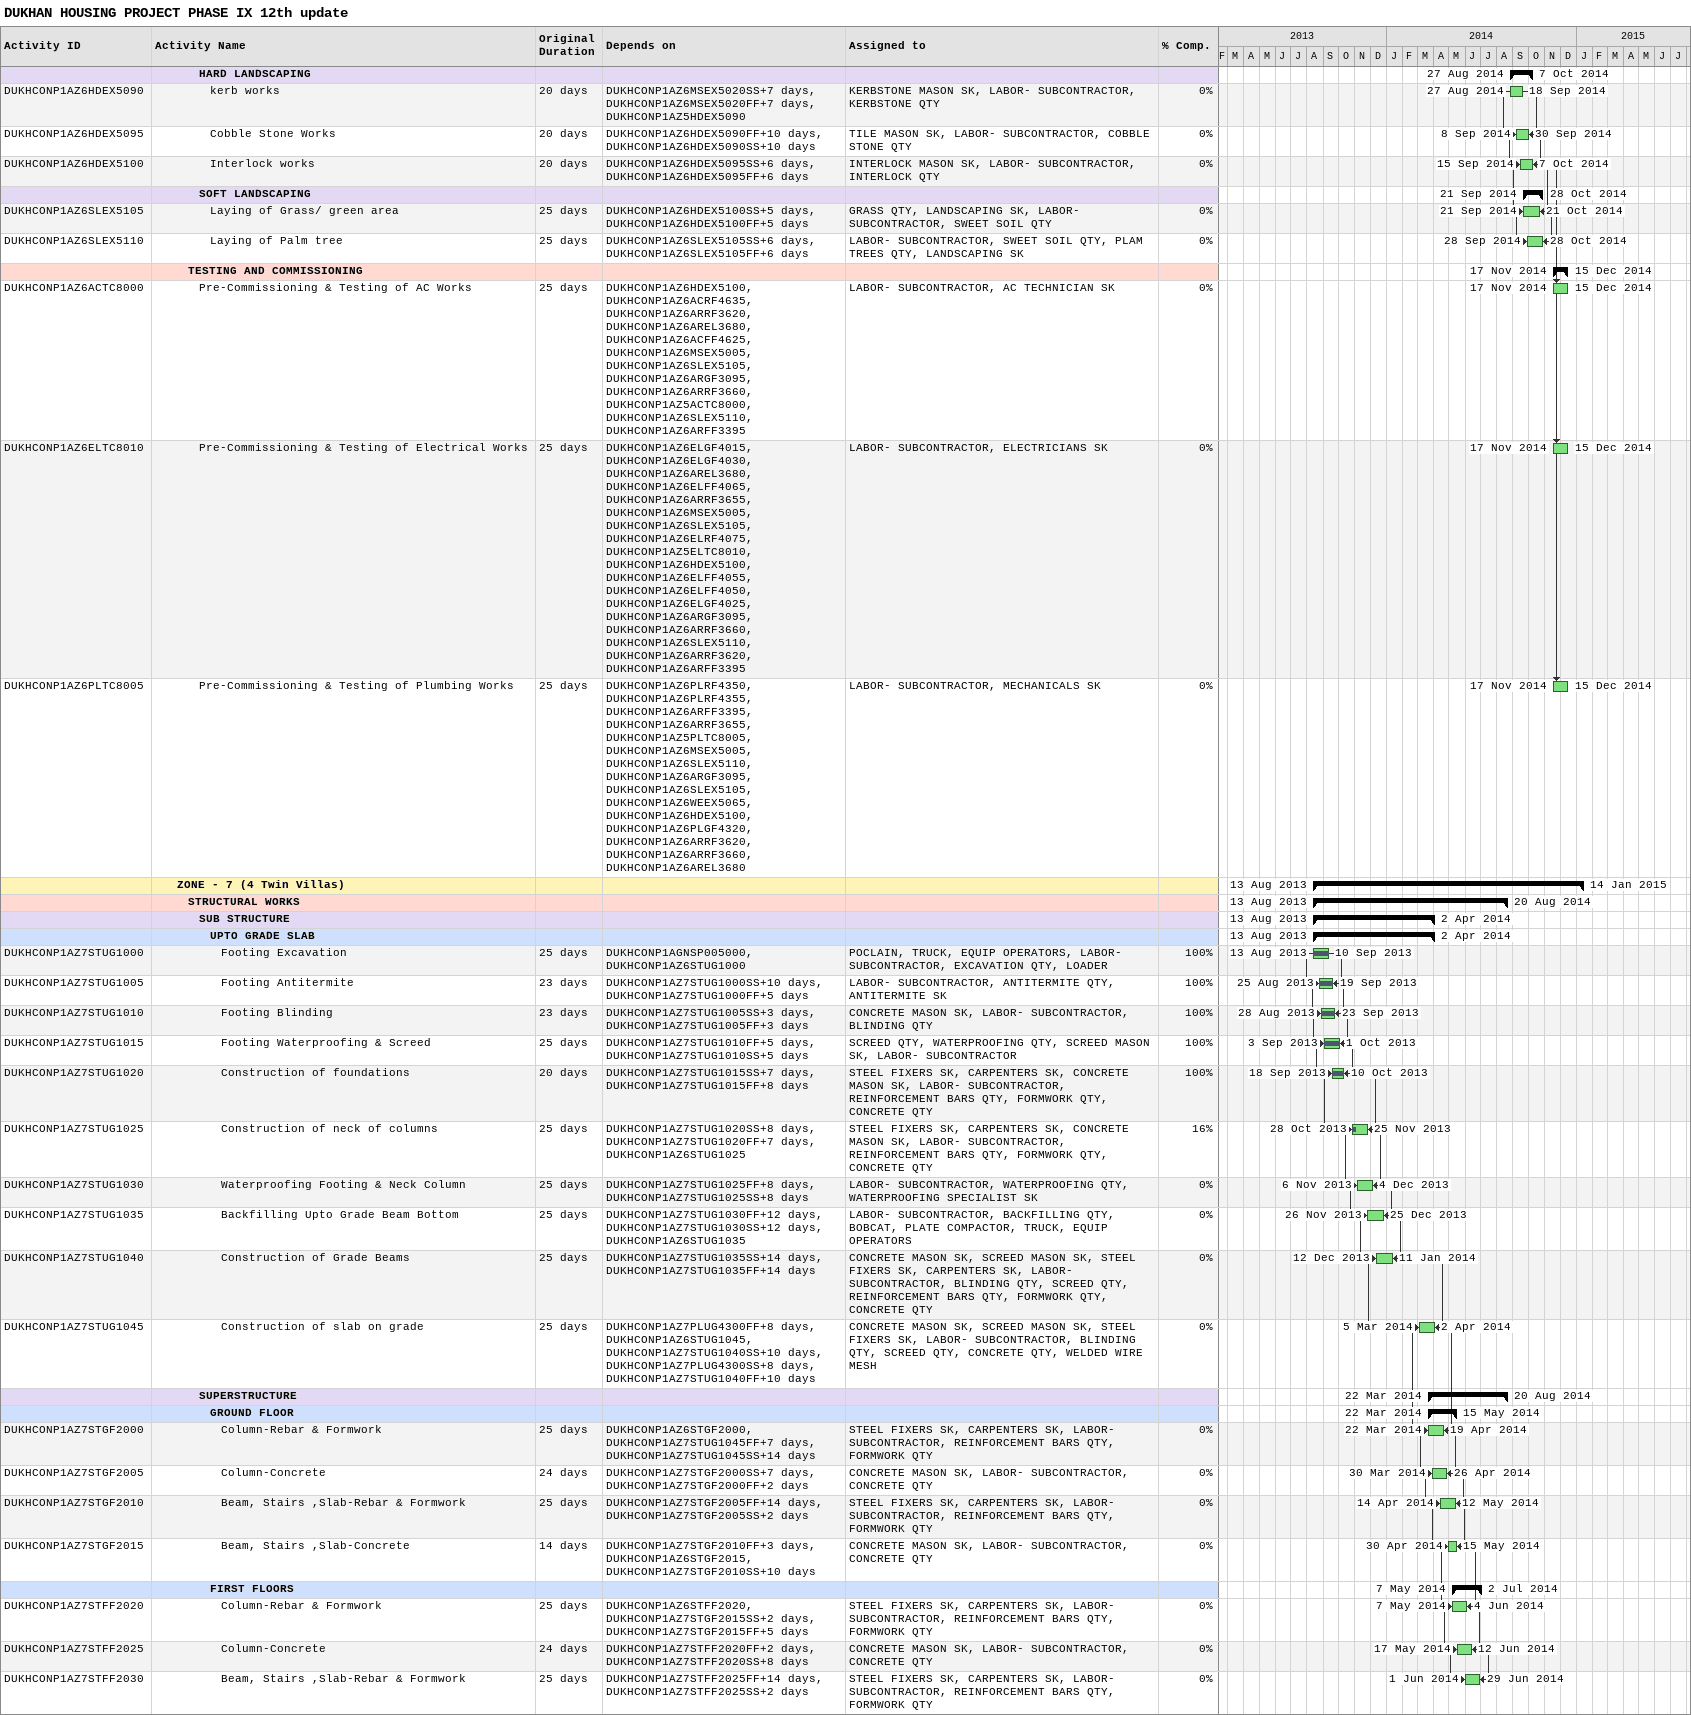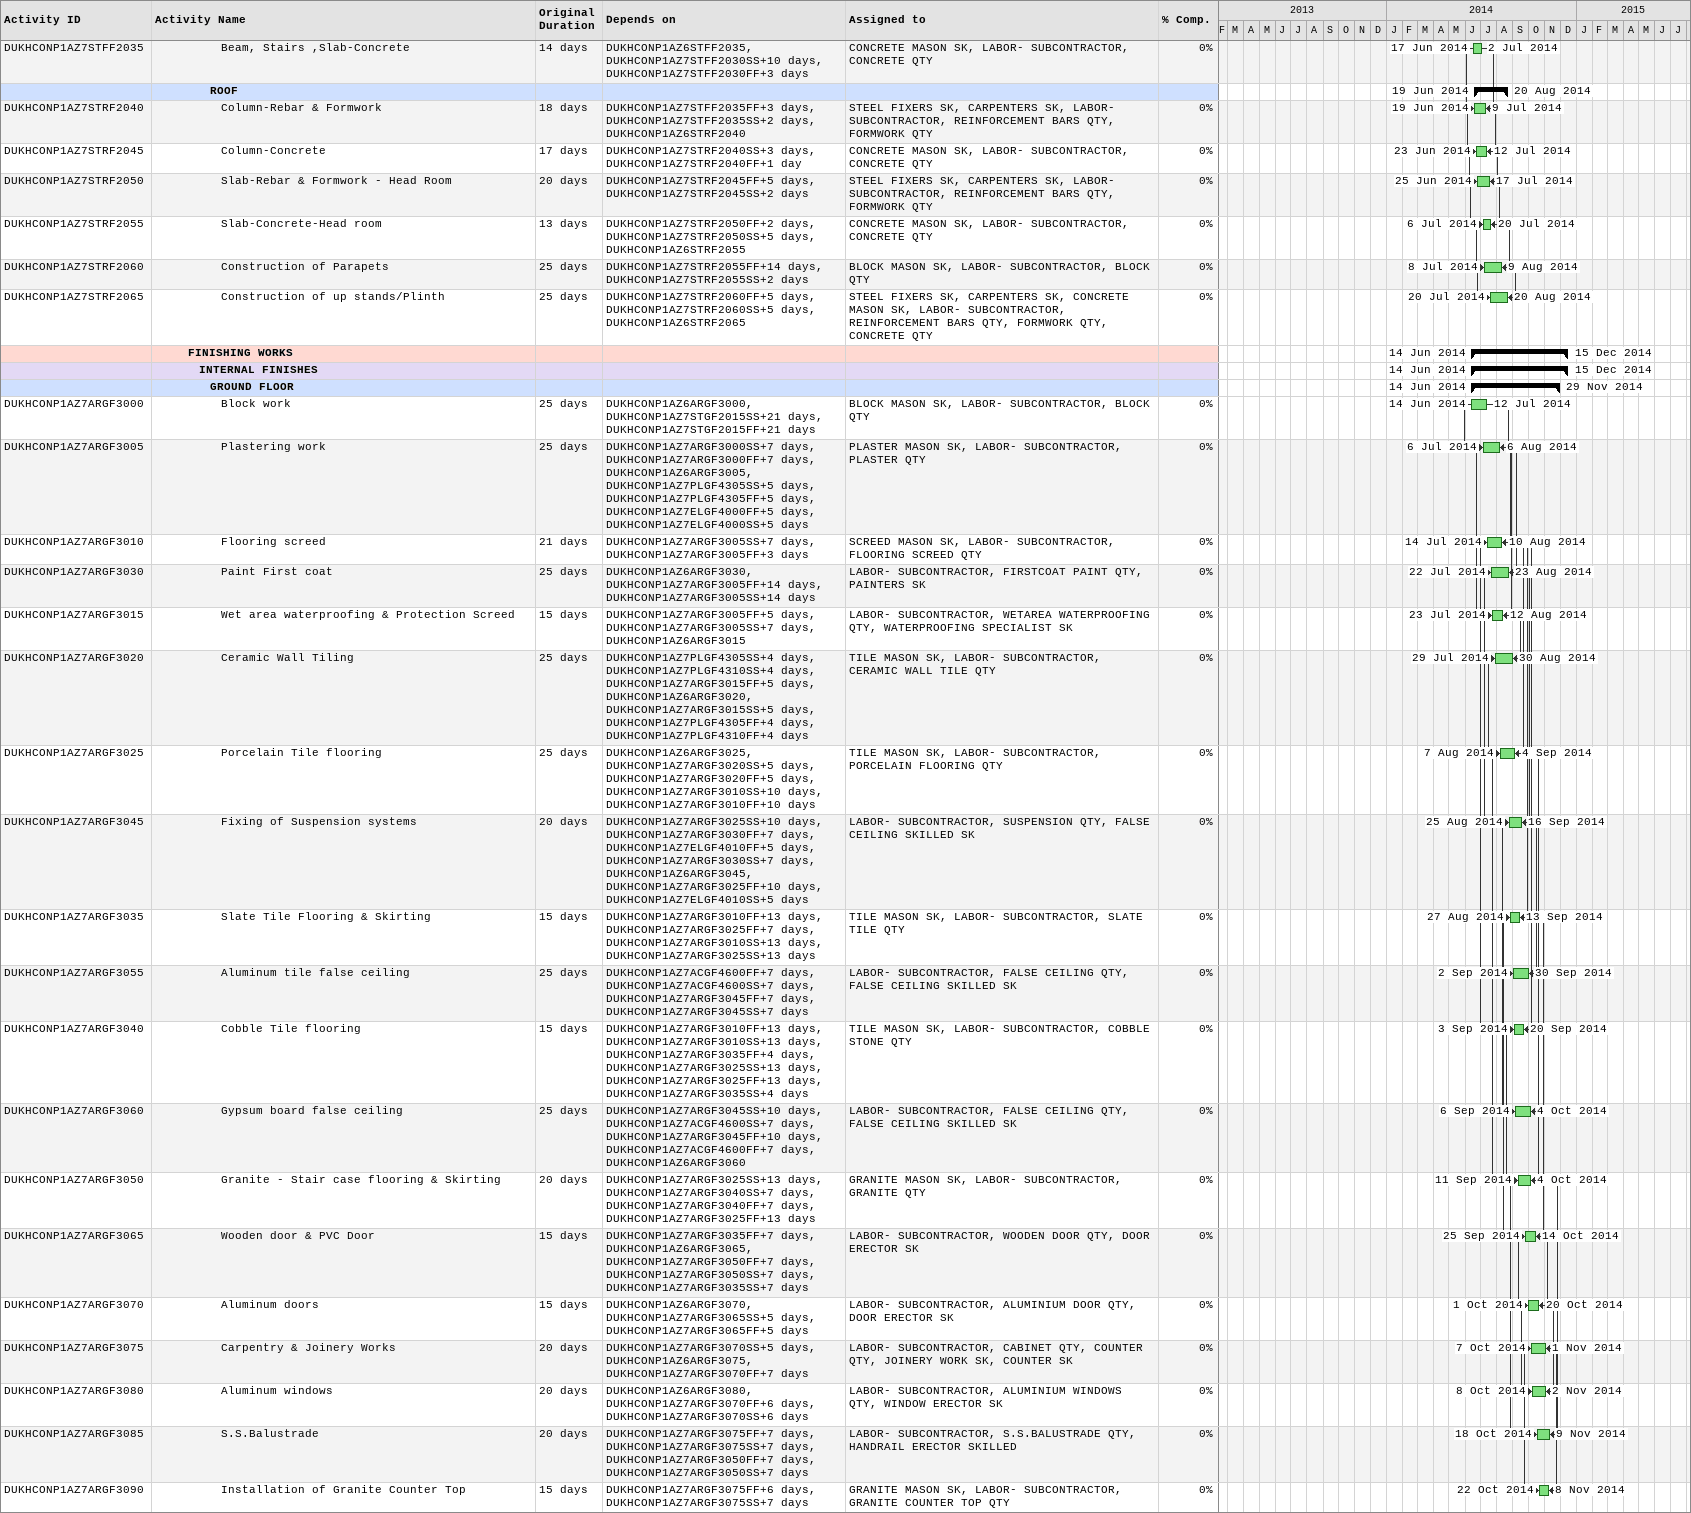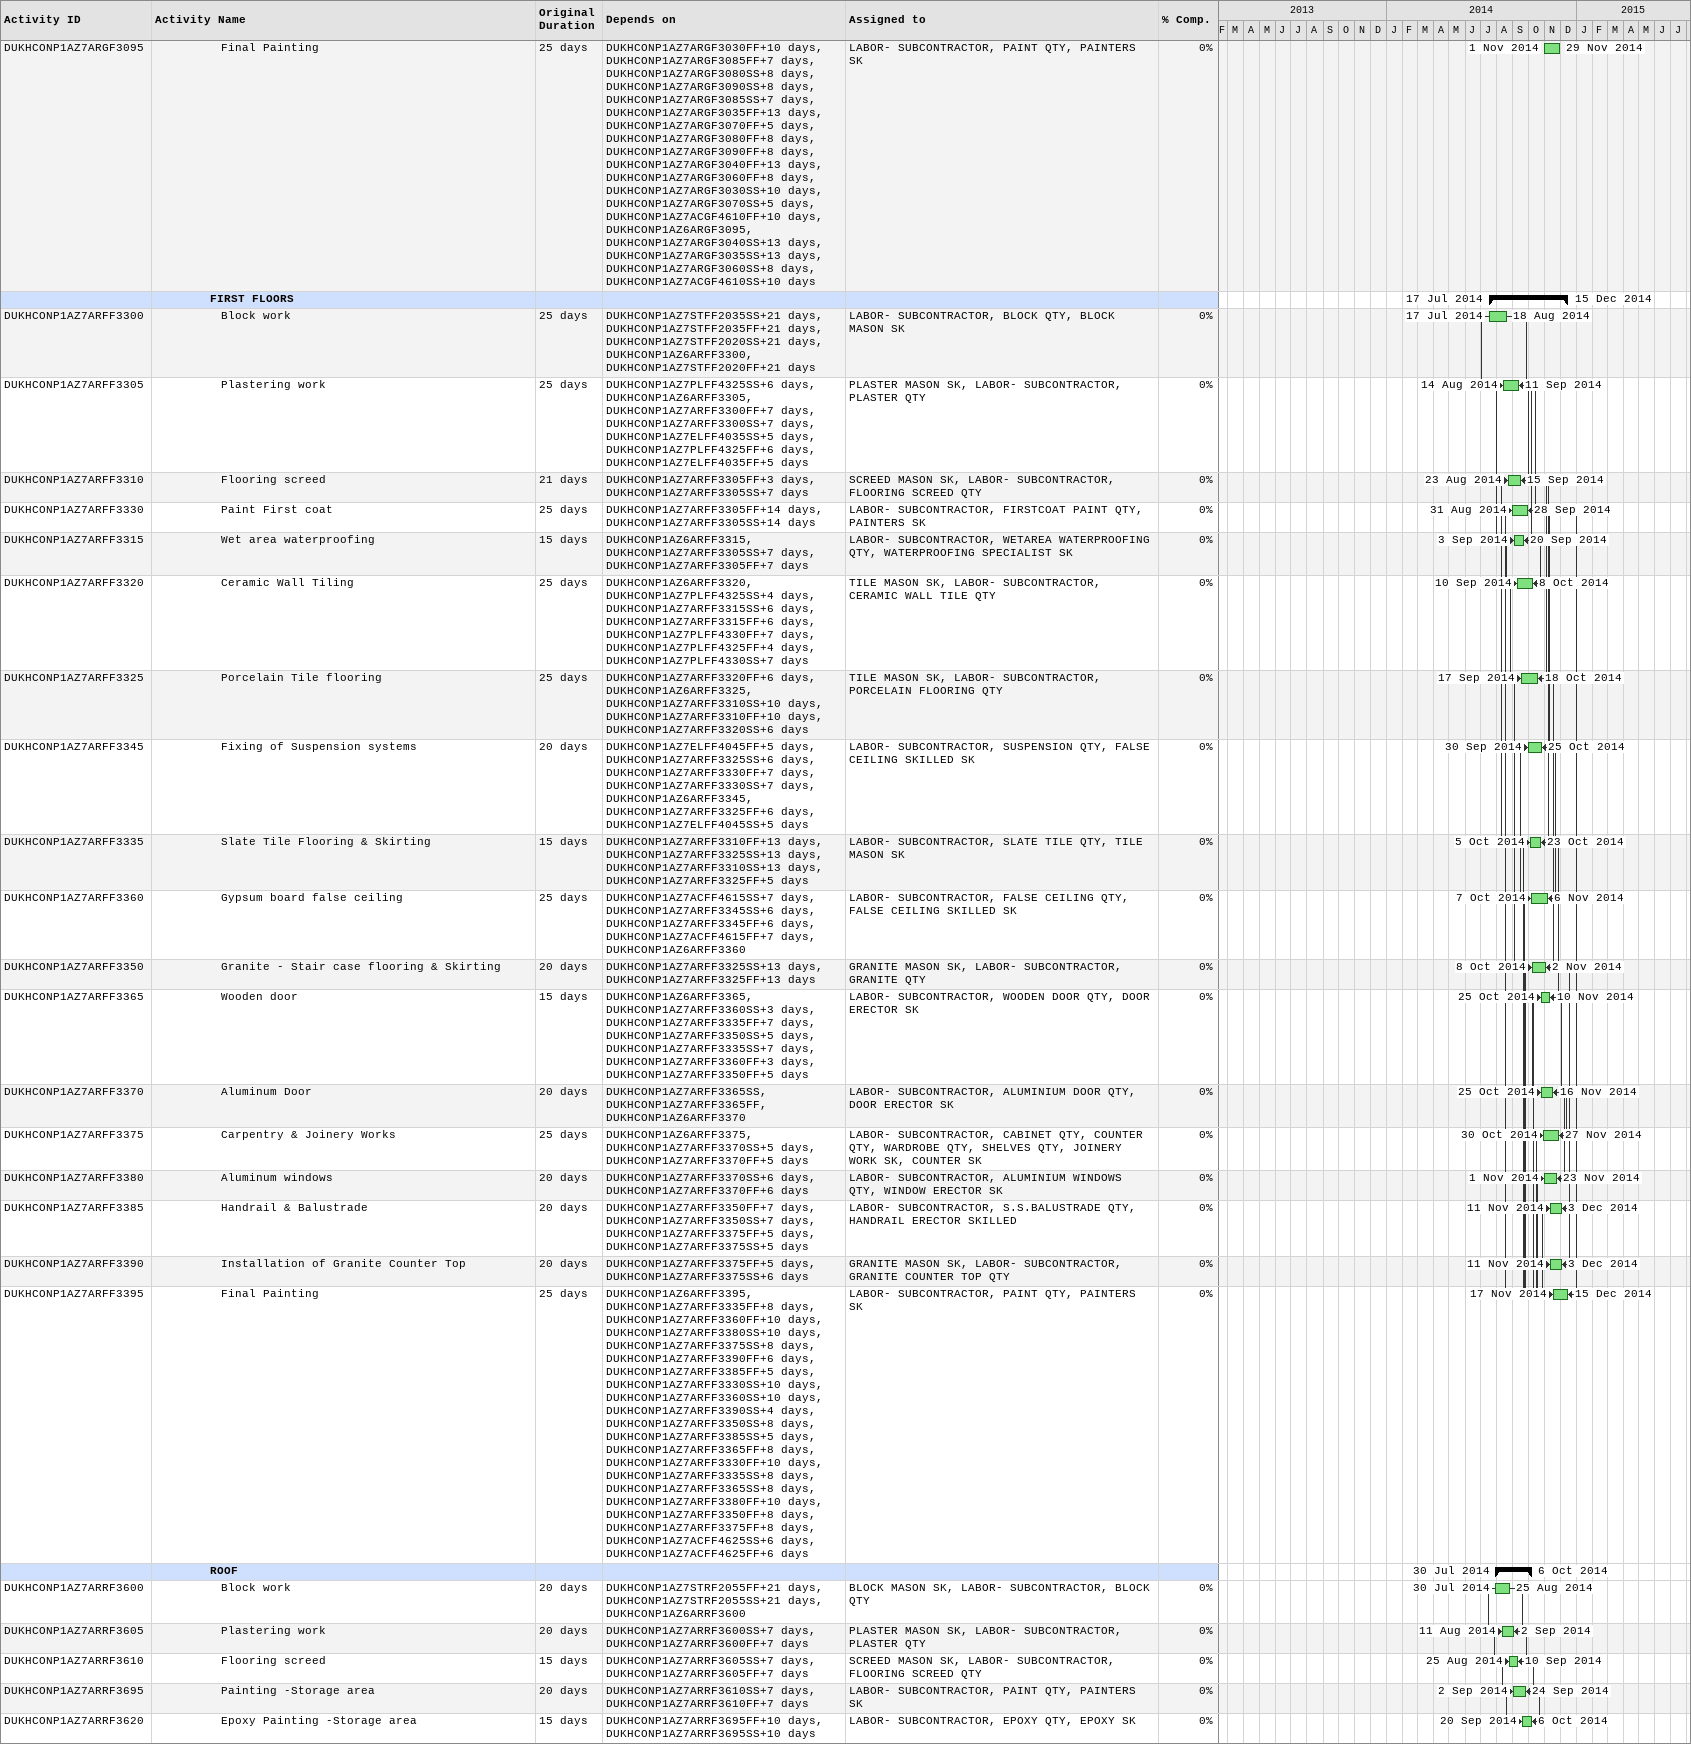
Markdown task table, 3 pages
DUKHAN HOUSING PROJECT PHASE IX 12th update

| ID | Level | Task | Original duration | Start | Finish | Predecessors | Resources | % complete |
|---|---|---|---|---|---|---|---|---|
|  | 5 | **HARD LANDSCAPING** |  | 2014-08-27 | 2014-10-07 |  |  |  |
| DUKHCONP1AZ6HDEX5090 | 6 | kerb works | 20d | 2014-08-27 | 2014-09-18 | DUKHCONP1AZ6MSEX5020SS+7d, DUKHCONP1AZ6MSEX5020FF+7d, DUKHCONP1AZ5HDEX5090 | KERBSTONE MASON SK, LABOR- SUBCONTRACTOR, KERBSTONE QTY | 0 |
| DUKHCONP1AZ6HDEX5095 | 6 | Cobble Stone Works | 20d | 2014-09-08 | 2014-09-30 | DUKHCONP1AZ6HDEX5090FF+10d, DUKHCONP1AZ6HDEX5090SS+10d | TILE MASON SK, LABOR- SUBCONTRACTOR, COBBLE STONE QTY | 0 |
| DUKHCONP1AZ6HDEX5100 | 6 | Interlock works | 20d | 2014-09-15 | 2014-10-07 | DUKHCONP1AZ6HDEX5095SS+6d, DUKHCONP1AZ6HDEX5095FF+6d | INTERLOCK MASON SK, LABOR- SUBCONTRACTOR, INTERLOCK QTY | 0 |
|  | 5 | **SOFT LANDSCAPING** |  | 2014-09-21 | 2014-10-28 |  |  |  |
| DUKHCONP1AZ6SLEX5105 | 6 | Laying of Grass/ green area | 25d | 2014-09-21 | 2014-10-21 | DUKHCONP1AZ6HDEX5100SS+5d, DUKHCONP1AZ6HDEX5100FF+5d | GRASS QTY, LANDSCAPING SK, LABOR- SUBCONTRACTOR, SWEET SOIL QTY | 0 |
| DUKHCONP1AZ6SLEX5110 | 6 | Laying of Palm tree | 25d | 2014-09-28 | 2014-10-28 | DUKHCONP1AZ6SLEX5105SS+6d, DUKHCONP1AZ6SLEX5105FF+6d | LABOR- SUBCONTRACTOR, SWEET SOIL QTY, PLAM TREES QTY, LANDSCAPING SK | 0 |
|  | 4 | **TESTING AND COMMISSIONING** |  | 2014-11-17 | 2014-12-15 |  |  |  |
| DUKHCONP1AZ6ACTC8000 | 5 | Pre-Commissioning & Testing of AC Works | 25d | 2014-11-17 | 2014-12-15 | DUKHCONP1AZ6HDEX5100, DUKHCONP1AZ6ACRF4635, DUKHCONP1AZ6ARRF3620, DUKHCONP1AZ6AREL3680, DUKHCONP1AZ6ACFF4625, DUKHCONP1AZ6MSEX5005, DUKHCONP1AZ6SLEX5105, DUKHCONP1AZ6ARGF3095, DUKHCONP1AZ6ARRF3660, DUKHCONP1AZ5ACTC8000, DUKHCONP1AZ6SLEX5110, DUKHCONP1AZ6ARFF3395 | LABOR- SUBCONTRACTOR, AC TECHNICIAN SK | 0 |
| DUKHCONP1AZ6ELTC8010 | 5 | Pre-Commissioning & Testing of Electrical Works | 25d | 2014-11-17 | 2014-12-15 | DUKHCONP1AZ6ELGF4015, DUKHCONP1AZ6ELGF4030, DUKHCONP1AZ6AREL3680, DUKHCONP1AZ6ELFF4065, DUKHCONP1AZ6ARRF3655, DUKHCONP1AZ6MSEX5005, DUKHCONP1AZ6SLEX5105, DUKHCONP1AZ6ELRF4075, DUKHCONP1AZ5ELTC8010, DUKHCONP1AZ6HDEX5100, DUKHCONP1AZ6ELFF4055, DUKHCONP1AZ6ELFF4050, DUKHCONP1AZ6ELGF4025, DUKHCONP1AZ6ARGF3095, DUKHCONP1AZ6ARRF3660, DUKHCONP1AZ6SLEX5110, DUKHCONP1AZ6ARRF3620, DUKHCONP1AZ6ARFF3395 | LABOR- SUBCONTRACTOR, ELECTRICIANS SK | 0 |
| DUKHCONP1AZ6PLTC8005 | 5 | Pre-Commissioning & Testing of Plumbing Works | 25d | 2014-11-17 | 2014-12-15 | DUKHCONP1AZ6PLRF4350, DUKHCONP1AZ6PLRF4355, DUKHCONP1AZ6ARFF3395, DUKHCONP1AZ6ARRF3655, DUKHCONP1AZ5PLTC8005, DUKHCONP1AZ6MSEX5005, DUKHCONP1AZ6SLEX5110, DUKHCONP1AZ6ARGF3095, DUKHCONP1AZ6SLEX5105, DUKHCONP1AZ6WEEX5065, DUKHCONP1AZ6HDEX5100, DUKHCONP1AZ6PLGF4320, DUKHCONP1AZ6ARRF3620, DUKHCONP1AZ6ARRF3660, DUKHCONP1AZ6AREL3680 | LABOR- SUBCONTRACTOR, MECHANICALS SK | 0 |
|  | 3 | **ZONE - 7 (4 Twin Villas)** |  | 2013-08-13 | 2015-01-14 |  |  |  |
|  | 4 | **STRUCTURAL WORKS** |  | 2013-08-13 | 2014-08-20 |  |  |  |
|  | 5 | **SUB STRUCTURE** |  | 2013-08-13 | 2014-04-02 |  |  |  |
|  | 6 | **UPTO GRADE SLAB** |  | 2013-08-13 | 2014-04-02 |  |  |  |
| DUKHCONP1AZ7STUG1000 | 7 | Footing Excavation | 25d | 2013-08-13 | 2013-09-10 | DUKHCONP1AGNSP005000, DUKHCONP1AZ6STUG1000 | POCLAIN, TRUCK, EQUIP OPERATORS, LABOR- SUBCONTRACTOR, EXCAVATION QTY, LOADER | 100 |
| DUKHCONP1AZ7STUG1005 | 7 | Footing Antitermite | 23d | 2013-08-25 | 2013-09-19 | DUKHCONP1AZ7STUG1000SS+10d, DUKHCONP1AZ7STUG1000FF+5d | LABOR- SUBCONTRACTOR, ANTITERMITE QTY, ANTITERMITE SK | 100 |
| DUKHCONP1AZ7STUG1010 | 7 | Footing Blinding | 23d | 2013-08-28 | 2013-09-23 | DUKHCONP1AZ7STUG1005SS+3d, DUKHCONP1AZ7STUG1005FF+3d | CONCRETE MASON SK, LABOR- SUBCONTRACTOR, BLINDING QTY | 100 |
| DUKHCONP1AZ7STUG1015 | 7 | Footing Waterproofing & Screed | 25d | 2013-09-03 | 2013-10-01 | DUKHCONP1AZ7STUG1010FF+5d, DUKHCONP1AZ7STUG1010SS+5d | SCREED QTY, WATERPROOFING QTY, SCREED MASON SK, LABOR- SUBCONTRACTOR | 100 |
| DUKHCONP1AZ7STUG1020 | 7 | Construction of foundations | 20d | 2013-09-18 | 2013-10-10 | DUKHCONP1AZ7STUG1015SS+7d, DUKHCONP1AZ7STUG1015FF+8d | STEEL FIXERS SK, CARPENTERS SK, CONCRETE MASON SK, LABOR- SUBCONTRACTOR, REINFORCEMENT BARS QTY, FORMWORK QTY, CONCRETE QTY | 100 |
| DUKHCONP1AZ7STUG1025 | 7 | Construction of neck of columns | 25d | 2013-10-28 | 2013-11-25 | DUKHCONP1AZ7STUG1020SS+8d, DUKHCONP1AZ7STUG1020FF+7d, DUKHCONP1AZ6STUG1025 | STEEL FIXERS SK, CARPENTERS SK, CONCRETE MASON SK, LABOR- SUBCONTRACTOR, REINFORCEMENT BARS QTY, FORMWORK QTY, CONCRETE QTY | 16 |
| DUKHCONP1AZ7STUG1030 | 7 | Waterproofing Footing & Neck Column | 25d | 2013-11-06 | 2013-12-04 | DUKHCONP1AZ7STUG1025FF+8d, DUKHCONP1AZ7STUG1025SS+8d | LABOR- SUBCONTRACTOR, WATERPROOFING QTY, WATERPROOFING SPECIALIST SK | 0 |
| DUKHCONP1AZ7STUG1035 | 7 | Backfilling Upto Grade Beam Bottom | 25d | 2013-11-26 | 2013-12-25 | DUKHCONP1AZ7STUG1030FF+12d, DUKHCONP1AZ7STUG1030SS+12d, DUKHCONP1AZ6STUG1035 | LABOR- SUBCONTRACTOR, BACKFILLING QTY, BOBCAT, PLATE COMPACTOR, TRUCK, EQUIP OPERATORS | 0 |
| DUKHCONP1AZ7STUG1040 | 7 | Construction of Grade Beams | 25d | 2013-12-12 | 2014-01-11 | DUKHCONP1AZ7STUG1035SS+14d, DUKHCONP1AZ7STUG1035FF+14d | CONCRETE MASON SK, SCREED MASON SK, STEEL FIXERS SK, CARPENTERS SK, LABOR- SUBCONTRACTOR, BLINDING QTY, SCREED QTY, REINFORCEMENT BARS QTY, FORMWORK QTY, CONCRETE QTY | 0 |
| DUKHCONP1AZ7STUG1045 | 7 | Construction of slab on grade | 25d | 2014-03-05 | 2014-04-02 | DUKHCONP1AZ7PLUG4300FF+8d, DUKHCONP1AZ6STUG1045, DUKHCONP1AZ7STUG1040SS+10d, DUKHCONP1AZ7PLUG4300SS+8d, DUKHCONP1AZ7STUG1040FF+10d | CONCRETE MASON SK, SCREED MASON SK, STEEL FIXERS SK, LABOR- SUBCONTRACTOR, BLINDING QTY, SCREED QTY, CONCRETE QTY, WELDED WIRE MESH | 0 |
|  | 5 | **SUPERSTRUCTURE** |  | 2014-03-22 | 2014-08-20 |  |  |  |
|  | 6 | **GROUND FLOOR** |  | 2014-03-22 | 2014-05-15 |  |  |  |
| DUKHCONP1AZ7STGF2000 | 7 | Column-Rebar & Formwork | 25d | 2014-03-22 | 2014-04-19 | DUKHCONP1AZ6STGF2000, DUKHCONP1AZ7STUG1045FF+7d, DUKHCONP1AZ7STUG1045SS+14d | STEEL FIXERS SK, CARPENTERS SK, LABOR- SUBCONTRACTOR, REINFORCEMENT BARS QTY, FORMWORK QTY | 0 |
| DUKHCONP1AZ7STGF2005 | 7 | Column-Concrete | 24d | 2014-03-30 | 2014-04-26 | DUKHCONP1AZ7STGF2000SS+7d, DUKHCONP1AZ7STGF2000FF+2d | CONCRETE MASON SK, LABOR- SUBCONTRACTOR, CONCRETE QTY | 0 |
| DUKHCONP1AZ7STGF2010 | 7 | Beam, Stairs ,Slab-Rebar & Formwork | 25d | 2014-04-14 | 2014-05-12 | DUKHCONP1AZ7STGF2005FF+14d, DUKHCONP1AZ7STGF2005SS+2d | STEEL FIXERS SK, CARPENTERS SK, LABOR- SUBCONTRACTOR, REINFORCEMENT BARS QTY, FORMWORK QTY | 0 |
| DUKHCONP1AZ7STGF2015 | 7 | Beam, Stairs ,Slab-Concrete | 14d | 2014-04-30 | 2014-05-15 | DUKHCONP1AZ7STGF2010FF+3d, DUKHCONP1AZ6STGF2015, DUKHCONP1AZ7STGF2010SS+10d | CONCRETE MASON SK, LABOR- SUBCONTRACTOR, CONCRETE QTY | 0 |
|  | 6 | **FIRST FLOORS** |  | 2014-05-07 | 2014-07-02 |  |  |  |
| DUKHCONP1AZ7STFF2020 | 7 | Column-Rebar & Formwork | 25d | 2014-05-07 | 2014-06-04 | DUKHCONP1AZ6STFF2020, DUKHCONP1AZ7STGF2015SS+2d, DUKHCONP1AZ7STGF2015FF+5d | STEEL FIXERS SK, CARPENTERS SK, LABOR- SUBCONTRACTOR, REINFORCEMENT BARS QTY, FORMWORK QTY | 0 |
| DUKHCONP1AZ7STFF2025 | 7 | Column-Concrete | 24d | 2014-05-17 | 2014-06-12 | DUKHCONP1AZ7STFF2020FF+2d, DUKHCONP1AZ7STFF2020SS+8d | CONCRETE MASON SK, LABOR- SUBCONTRACTOR, CONCRETE QTY | 0 |
| DUKHCONP1AZ7STFF2030 | 7 | Beam, Stairs ,Slab-Rebar & Formwork | 25d | 2014-06-01 | 2014-06-29 | DUKHCONP1AZ7STFF2025FF+14d, DUKHCONP1AZ7STFF2025SS+2d | STEEL FIXERS SK, CARPENTERS SK, LABOR- SUBCONTRACTOR, REINFORCEMENT BARS QTY, FORMWORK QTY | 0 |
| DUKHCONP1AZ7STFF2035 | 7 | Beam, Stairs ,Slab-Concrete | 14d | 2014-06-17 | 2014-07-02 | DUKHCONP1AZ6STFF2035, DUKHCONP1AZ7STFF2030SS+10d, DUKHCONP1AZ7STFF2030FF+3d | CONCRETE MASON SK, LABOR- SUBCONTRACTOR, CONCRETE QTY | 0 |
|  | 6 | **ROOF** |  | 2014-06-19 | 2014-08-20 |  |  |  |
| DUKHCONP1AZ7STRF2040 | 7 | Column-Rebar & Formwork | 18d | 2014-06-19 | 2014-07-09 | DUKHCONP1AZ7STFF2035FF+3d, DUKHCONP1AZ7STFF2035SS+2d, DUKHCONP1AZ6STRF2040 | STEEL FIXERS SK, CARPENTERS SK, LABOR- SUBCONTRACTOR, REINFORCEMENT BARS QTY, FORMWORK QTY | 0 |
| DUKHCONP1AZ7STRF2045 | 7 | Column-Concrete | 17d | 2014-06-23 | 2014-07-12 | DUKHCONP1AZ7STRF2040SS+3d, DUKHCONP1AZ7STRF2040FF+1d | CONCRETE MASON SK, LABOR- SUBCONTRACTOR, CONCRETE QTY | 0 |
| DUKHCONP1AZ7STRF2050 | 7 | Slab-Rebar & Formwork - Head Room | 20d | 2014-06-25 | 2014-07-17 | DUKHCONP1AZ7STRF2045FF+5d, DUKHCONP1AZ7STRF2045SS+2d | STEEL FIXERS SK, CARPENTERS SK, LABOR- SUBCONTRACTOR, REINFORCEMENT BARS QTY, FORMWORK QTY | 0 |
| DUKHCONP1AZ7STRF2055 | 7 | Slab-Concrete-Head room | 13d | 2014-07-06 | 2014-07-20 | DUKHCONP1AZ7STRF2050FF+2d, DUKHCONP1AZ7STRF2050SS+5d, DUKHCONP1AZ6STRF2055 | CONCRETE MASON SK, LABOR- SUBCONTRACTOR, CONCRETE QTY | 0 |
| DUKHCONP1AZ7STRF2060 | 7 | Construction of Parapets | 25d | 2014-07-08 | 2014-08-09 | DUKHCONP1AZ7STRF2055FF+14d, DUKHCONP1AZ7STRF2055SS+2d | BLOCK MASON SK, LABOR- SUBCONTRACTOR, BLOCK QTY | 0 |
| DUKHCONP1AZ7STRF2065 | 7 | Construction of up stands/Plinth | 25d | 2014-07-20 | 2014-08-20 | DUKHCONP1AZ7STRF2060FF+5d, DUKHCONP1AZ7STRF2060SS+5d, DUKHCONP1AZ6STRF2065 | STEEL FIXERS SK, CARPENTERS SK, CONCRETE MASON SK, LABOR- SUBCONTRACTOR, REINFORCEMENT BARS QTY, FORMWORK QTY, CONCRETE QTY | 0 |
|  | 4 | **FINISHING WORKS** |  | 2014-06-14 | 2014-12-15 |  |  |  |
|  | 5 | **INTERNAL FINISHES** |  | 2014-06-14 | 2014-12-15 |  |  |  |
|  | 6 | **GROUND FLOOR** |  | 2014-06-14 | 2014-11-29 |  |  |  |
| DUKHCONP1AZ7ARGF3000 | 7 | Block work | 25d | 2014-06-14 | 2014-07-12 | DUKHCONP1AZ6ARGF3000, DUKHCONP1AZ7STGF2015SS+21d, DUKHCONP1AZ7STGF2015FF+21d | BLOCK MASON SK, LABOR- SUBCONTRACTOR, BLOCK QTY | 0 |
| DUKHCONP1AZ7ARGF3005 | 7 | Plastering work | 25d | 2014-07-06 | 2014-08-06 | DUKHCONP1AZ7ARGF3000SS+7d, DUKHCONP1AZ7ARGF3000FF+7d, DUKHCONP1AZ6ARGF3005, DUKHCONP1AZ7PLGF4305SS+5d, DUKHCONP1AZ7PLGF4305FF+5d, DUKHCONP1AZ7ELGF4000FF+5d, DUKHCONP1AZ7ELGF4000SS+5d | PLASTER MASON SK, LABOR- SUBCONTRACTOR, PLASTER QTY | 0 |
| DUKHCONP1AZ7ARGF3010 | 7 | Flooring screed | 21d | 2014-07-14 | 2014-08-10 | DUKHCONP1AZ7ARGF3005SS+7d, DUKHCONP1AZ7ARGF3005FF+3d | SCREED MASON SK, LABOR- SUBCONTRACTOR, FLOORING SCREED QTY | 0 |
| DUKHCONP1AZ7ARGF3030 | 7 | Paint First coat | 25d | 2014-07-22 | 2014-08-23 | DUKHCONP1AZ6ARGF3030, DUKHCONP1AZ7ARGF3005FF+14d, DUKHCONP1AZ7ARGF3005SS+14d | LABOR- SUBCONTRACTOR, FIRSTCOAT PAINT QTY, PAINTERS SK | 0 |
| DUKHCONP1AZ7ARGF3015 | 7 | Wet area waterproofing & Protection Screed | 15d | 2014-07-23 | 2014-08-12 | DUKHCONP1AZ7ARGF3005FF+5d, DUKHCONP1AZ7ARGF3005SS+7d, DUKHCONP1AZ6ARGF3015 | LABOR- SUBCONTRACTOR, WETAREA WATERPROOFING QTY, WATERPROOFING SPECIALIST SK | 0 |
| DUKHCONP1AZ7ARGF3020 | 7 | Ceramic Wall Tiling | 25d | 2014-07-29 | 2014-08-30 | DUKHCONP1AZ7PLGF4305SS+4d, DUKHCONP1AZ7PLGF4310SS+4d, DUKHCONP1AZ7ARGF3015FF+5d, DUKHCONP1AZ6ARGF3020, DUKHCONP1AZ7ARGF3015SS+5d, DUKHCONP1AZ7PLGF4305FF+4d, DUKHCONP1AZ7PLGF4310FF+4d | TILE MASON SK, LABOR- SUBCONTRACTOR, CERAMIC WALL TILE QTY | 0 |
| DUKHCONP1AZ7ARGF3025 | 7 | Porcelain Tile flooring | 25d | 2014-08-07 | 2014-09-04 | DUKHCONP1AZ6ARGF3025, DUKHCONP1AZ7ARGF3020SS+5d, DUKHCONP1AZ7ARGF3020FF+5d, DUKHCONP1AZ7ARGF3010SS+10d, DUKHCONP1AZ7ARGF3010FF+10d | TILE MASON SK, LABOR- SUBCONTRACTOR, PORCELAIN FLOORING QTY | 0 |
| DUKHCONP1AZ7ARGF3045 | 7 | Fixing of Suspension systems | 20d | 2014-08-25 | 2014-09-16 | DUKHCONP1AZ7ARGF3025SS+10d, DUKHCONP1AZ7ARGF3030FF+7d, DUKHCONP1AZ7ELGF4010FF+5d, DUKHCONP1AZ7ARGF3030SS+7d, DUKHCONP1AZ6ARGF3045, DUKHCONP1AZ7ARGF3025FF+10d, DUKHCONP1AZ7ELGF4010SS+5d | LABOR- SUBCONTRACTOR, SUSPENSION QTY, FALSE CEILING SKILLED SK | 0 |
| DUKHCONP1AZ7ARGF3035 | 7 | Slate Tile Flooring & Skirting | 15d | 2014-08-27 | 2014-09-13 | DUKHCONP1AZ7ARGF3010FF+13d, DUKHCONP1AZ7ARGF3025FF+7d, DUKHCONP1AZ7ARGF3010SS+13d, DUKHCONP1AZ7ARGF3025SS+13d | TILE MASON SK, LABOR- SUBCONTRACTOR, SLATE TILE QTY | 0 |
| DUKHCONP1AZ7ARGF3055 | 7 | Aluminum tile false ceiling | 25d | 2014-09-02 | 2014-09-30 | DUKHCONP1AZ7ACGF4600FF+7d, DUKHCONP1AZ7ACGF4600SS+7d, DUKHCONP1AZ7ARGF3045FF+7d, DUKHCONP1AZ7ARGF3045SS+7d | LABOR- SUBCONTRACTOR, FALSE CEILING QTY, FALSE CEILING SKILLED SK | 0 |
| DUKHCONP1AZ7ARGF3040 | 7 | Cobble Tile flooring | 15d | 2014-09-03 | 2014-09-20 | DUKHCONP1AZ7ARGF3010FF+13d, DUKHCONP1AZ7ARGF3010SS+13d, DUKHCONP1AZ7ARGF3035FF+4d, DUKHCONP1AZ7ARGF3025SS+13d, DUKHCONP1AZ7ARGF3025FF+13d, DUKHCONP1AZ7ARGF3035SS+4d | TILE MASON SK, LABOR- SUBCONTRACTOR, COBBLE STONE QTY | 0 |
| DUKHCONP1AZ7ARGF3060 | 7 | Gypsum board false ceiling | 25d | 2014-09-06 | 2014-10-04 | DUKHCONP1AZ7ARGF3045SS+10d, DUKHCONP1AZ7ACGF4600SS+7d, DUKHCONP1AZ7ARGF3045FF+10d, DUKHCONP1AZ7ACGF4600FF+7d, DUKHCONP1AZ6ARGF3060 | LABOR- SUBCONTRACTOR, FALSE CEILING QTY, FALSE CEILING SKILLED SK | 0 |
| DUKHCONP1AZ7ARGF3050 | 7 | Granite - Stair case flooring & Skirting | 20d | 2014-09-11 | 2014-10-04 | DUKHCONP1AZ7ARGF3025SS+13d, DUKHCONP1AZ7ARGF3040SS+7d, DUKHCONP1AZ7ARGF3040FF+7d, DUKHCONP1AZ7ARGF3025FF+13d | GRANITE MASON SK, LABOR- SUBCONTRACTOR, GRANITE QTY | 0 |
| DUKHCONP1AZ7ARGF3065 | 7 | Wooden door & PVC Door | 15d | 2014-09-25 | 2014-10-14 | DUKHCONP1AZ7ARGF3035FF+7d, DUKHCONP1AZ6ARGF3065, DUKHCONP1AZ7ARGF3050FF+7d, DUKHCONP1AZ7ARGF3050SS+7d, DUKHCONP1AZ7ARGF3035SS+7d | LABOR- SUBCONTRACTOR, WOODEN DOOR QTY, DOOR ERECTOR SK | 0 |
| DUKHCONP1AZ7ARGF3070 | 7 | Aluminum doors | 15d | 2014-10-01 | 2014-10-20 | DUKHCONP1AZ6ARGF3070, DUKHCONP1AZ7ARGF3065SS+5d, DUKHCONP1AZ7ARGF3065FF+5d | LABOR- SUBCONTRACTOR, ALUMINIUM DOOR QTY, DOOR ERECTOR SK | 0 |
| DUKHCONP1AZ7ARGF3075 | 7 | Carpentry & Joinery Works | 20d | 2014-10-07 | 2014-11-01 | DUKHCONP1AZ7ARGF3070SS+5d, DUKHCONP1AZ6ARGF3075, DUKHCONP1AZ7ARGF3070FF+7d | LABOR- SUBCONTRACTOR, CABINET QTY, COUNTER QTY, JOINERY WORK SK, COUNTER SK | 0 |
| DUKHCONP1AZ7ARGF3080 | 7 | Aluminum windows | 20d | 2014-10-08 | 2014-11-02 | DUKHCONP1AZ6ARGF3080, DUKHCONP1AZ7ARGF3070FF+6d, DUKHCONP1AZ7ARGF3070SS+6d | LABOR- SUBCONTRACTOR, ALUMINIUM WINDOWS QTY, WINDOW ERECTOR SK | 0 |
| DUKHCONP1AZ7ARGF3085 | 7 | S.S.Balustrade | 20d | 2014-10-18 | 2014-11-09 | DUKHCONP1AZ7ARGF3075FF+7d, DUKHCONP1AZ7ARGF3075SS+7d, DUKHCONP1AZ7ARGF3050FF+7d, DUKHCONP1AZ7ARGF3050SS+7d | LABOR- SUBCONTRACTOR, S.S.BALUSTRADE QTY, HANDRAIL ERECTOR SKILLED | 0 |
| DUKHCONP1AZ7ARGF3090 | 7 | Installation of Granite Counter Top | 15d | 2014-10-22 | 2014-11-08 | DUKHCONP1AZ7ARGF3075FF+6d, DUKHCONP1AZ7ARGF3075SS+7d | GRANITE MASON SK, LABOR- SUBCONTRACTOR, GRANITE COUNTER TOP QTY | 0 |
| DUKHCONP1AZ7ARGF3095 | 7 | Final Painting | 25d | 2014-11-01 | 2014-11-29 | DUKHCONP1AZ7ARGF3030FF+10d, DUKHCONP1AZ7ARGF3085FF+7d, DUKHCONP1AZ7ARGF3080SS+8d, DUKHCONP1AZ7ARGF3090SS+8d, DUKHCONP1AZ7ARGF3085SS+7d, DUKHCONP1AZ7ARGF3035FF+13d, DUKHCONP1AZ7ARGF3070FF+5d, DUKHCONP1AZ7ARGF3080FF+8d, DUKHCONP1AZ7ARGF3090FF+8d, DUKHCONP1AZ7ARGF3040FF+13d, DUKHCONP1AZ7ARGF3060FF+8d, DUKHCONP1AZ7ARGF3030SS+10d, DUKHCONP1AZ7ARGF3070SS+5d, DUKHCONP1AZ7ACGF4610FF+10d, DUKHCONP1AZ6ARGF3095, DUKHCONP1AZ7ARGF3040SS+13d, DUKHCONP1AZ7ARGF3035SS+13d, DUKHCONP1AZ7ARGF3060SS+8d, DUKHCONP1AZ7ACGF4610SS+10d | LABOR- SUBCONTRACTOR, PAINT QTY, PAINTERS SK | 0 |
|  | 6 | **FIRST FLOORS** |  | 2014-07-17 | 2014-12-15 |  |  |  |
| DUKHCONP1AZ7ARFF3300 | 7 | Block work | 25d | 2014-07-17 | 2014-08-18 | DUKHCONP1AZ7STFF2035SS+21d, DUKHCONP1AZ7STFF2035FF+21d, DUKHCONP1AZ7STFF2020SS+21d, DUKHCONP1AZ6ARFF3300, DUKHCONP1AZ7STFF2020FF+21d | LABOR- SUBCONTRACTOR, BLOCK QTY, BLOCK MASON SK | 0 |
| DUKHCONP1AZ7ARFF3305 | 7 | Plastering work | 25d | 2014-08-14 | 2014-09-11 | DUKHCONP1AZ7PLFF4325SS+6d, DUKHCONP1AZ6ARFF3305, DUKHCONP1AZ7ARFF3300FF+7d, DUKHCONP1AZ7ARFF3300SS+7d, DUKHCONP1AZ7ELFF4035SS+5d, DUKHCONP1AZ7PLFF4325FF+6d, DUKHCONP1AZ7ELFF4035FF+5d | PLASTER MASON SK, LABOR- SUBCONTRACTOR, PLASTER QTY | 0 |
| DUKHCONP1AZ7ARFF3310 | 7 | Flooring screed | 21d | 2014-08-23 | 2014-09-15 | DUKHCONP1AZ7ARFF3305FF+3d, DUKHCONP1AZ7ARFF3305SS+7d | SCREED MASON SK, LABOR- SUBCONTRACTOR, FLOORING SCREED QTY | 0 |
| DUKHCONP1AZ7ARFF3330 | 7 | Paint First coat | 25d | 2014-08-31 | 2014-09-28 | DUKHCONP1AZ7ARFF3305FF+14d, DUKHCONP1AZ7ARFF3305SS+14d | LABOR- SUBCONTRACTOR, FIRSTCOAT PAINT QTY, PAINTERS SK | 0 |
| DUKHCONP1AZ7ARFF3315 | 7 | Wet area waterproofing | 15d | 2014-09-03 | 2014-09-20 | DUKHCONP1AZ6ARFF3315, DUKHCONP1AZ7ARFF3305SS+7d, DUKHCONP1AZ7ARFF3305FF+7d | LABOR- SUBCONTRACTOR, WETAREA WATERPROOFING QTY, WATERPROOFING SPECIALIST SK | 0 |
| DUKHCONP1AZ7ARFF3320 | 7 | Ceramic Wall Tiling | 25d | 2014-09-10 | 2014-10-08 | DUKHCONP1AZ6ARFF3320, DUKHCONP1AZ7PLFF4325SS+4d, DUKHCONP1AZ7ARFF3315SS+6d, DUKHCONP1AZ7ARFF3315FF+6d, DUKHCONP1AZ7PLFF4330FF+7d, DUKHCONP1AZ7PLFF4325FF+4d, DUKHCONP1AZ7PLFF4330SS+7d | TILE MASON SK, LABOR- SUBCONTRACTOR, CERAMIC WALL TILE QTY | 0 |
| DUKHCONP1AZ7ARFF3325 | 7 | Porcelain Tile flooring | 25d | 2014-09-17 | 2014-10-18 | DUKHCONP1AZ7ARFF3320FF+6d, DUKHCONP1AZ6ARFF3325, DUKHCONP1AZ7ARFF3310SS+10d, DUKHCONP1AZ7ARFF3310FF+10d, DUKHCONP1AZ7ARFF3320SS+6d | TILE MASON SK, LABOR- SUBCONTRACTOR, PORCELAIN FLOORING QTY | 0 |
| DUKHCONP1AZ7ARFF3345 | 7 | Fixing of Suspension systems | 20d | 2014-09-30 | 2014-10-25 | DUKHCONP1AZ7ELFF4045FF+5d, DUKHCONP1AZ7ARFF3325SS+6d, DUKHCONP1AZ7ARFF3330FF+7d, DUKHCONP1AZ7ARFF3330SS+7d, DUKHCONP1AZ6ARFF3345, DUKHCONP1AZ7ARFF3325FF+6d, DUKHCONP1AZ7ELFF4045SS+5d | LABOR- SUBCONTRACTOR, SUSPENSION QTY, FALSE CEILING SKILLED SK | 0 |
| DUKHCONP1AZ7ARFF3335 | 7 | Slate Tile Flooring & Skirting | 15d | 2014-10-05 | 2014-10-23 | DUKHCONP1AZ7ARFF3310FF+13d, DUKHCONP1AZ7ARFF3325SS+13d, DUKHCONP1AZ7ARFF3310SS+13d, DUKHCONP1AZ7ARFF3325FF+5d | LABOR- SUBCONTRACTOR, SLATE TILE QTY, TILE MASON SK | 0 |
| DUKHCONP1AZ7ARFF3360 | 7 | Gypsum board false ceiling | 25d | 2014-10-07 | 2014-11-06 | DUKHCONP1AZ7ACFF4615SS+7d, DUKHCONP1AZ7ARFF3345SS+6d, DUKHCONP1AZ7ARFF3345FF+6d, DUKHCONP1AZ7ACFF4615FF+7d, DUKHCONP1AZ6ARFF3360 | LABOR- SUBCONTRACTOR, FALSE CEILING QTY, FALSE CEILING SKILLED SK | 0 |
| DUKHCONP1AZ7ARFF3350 | 7 | Granite - Stair case flooring & Skirting | 20d | 2014-10-08 | 2014-11-02 | DUKHCONP1AZ7ARFF3325SS+13d, DUKHCONP1AZ7ARFF3325FF+13d | GRANITE MASON SK, LABOR- SUBCONTRACTOR, GRANITE QTY | 0 |
| DUKHCONP1AZ7ARFF3365 | 7 | Wooden door | 15d | 2014-10-25 | 2014-11-10 | DUKHCONP1AZ6ARFF3365, DUKHCONP1AZ7ARFF3360SS+3d, DUKHCONP1AZ7ARFF3335FF+7d, DUKHCONP1AZ7ARFF3350SS+5d, DUKHCONP1AZ7ARFF3335SS+7d, DUKHCONP1AZ7ARFF3360FF+3d, DUKHCONP1AZ7ARFF3350FF+5d | LABOR- SUBCONTRACTOR, WOODEN DOOR QTY, DOOR ERECTOR SK | 0 |
| DUKHCONP1AZ7ARFF3370 | 7 | Aluminum Door | 20d | 2014-10-25 | 2014-11-16 | DUKHCONP1AZ7ARFF3365SS, DUKHCONP1AZ7ARFF3365FF, DUKHCONP1AZ6ARFF3370 | LABOR- SUBCONTRACTOR, ALUMINIUM DOOR QTY, DOOR ERECTOR SK | 0 |
| DUKHCONP1AZ7ARFF3375 | 7 | Carpentry & Joinery Works | 25d | 2014-10-30 | 2014-11-27 | DUKHCONP1AZ6ARFF3375, DUKHCONP1AZ7ARFF3370SS+5d, DUKHCONP1AZ7ARFF3370FF+5d | LABOR- SUBCONTRACTOR, CABINET QTY, COUNTER QTY, WARDROBE QTY, SHELVES QTY, JOINERY WORK SK, COUNTER SK | 0 |
| DUKHCONP1AZ7ARFF3380 | 7 | Aluminum windows | 20d | 2014-11-01 | 2014-11-23 | DUKHCONP1AZ7ARFF3370SS+6d, DUKHCONP1AZ7ARFF3370FF+6d | LABOR- SUBCONTRACTOR, ALUMINIUM WINDOWS QTY, WINDOW ERECTOR SK | 0 |
| DUKHCONP1AZ7ARFF3385 | 7 | Handrail & Balustrade | 20d | 2014-11-11 | 2014-12-03 | DUKHCONP1AZ7ARFF3350FF+7d, DUKHCONP1AZ7ARFF3350SS+7d, DUKHCONP1AZ7ARFF3375FF+5d, DUKHCONP1AZ7ARFF3375SS+5d | LABOR- SUBCONTRACTOR, S.S.BALUSTRADE QTY, HANDRAIL ERECTOR SKILLED | 0 |
| DUKHCONP1AZ7ARFF3390 | 7 | Installation of Granite Counter Top | 20d | 2014-11-11 | 2014-12-03 | DUKHCONP1AZ7ARFF3375FF+5d, DUKHCONP1AZ7ARFF3375SS+6d | GRANITE MASON SK, LABOR- SUBCONTRACTOR, GRANITE COUNTER TOP QTY | 0 |
| DUKHCONP1AZ7ARFF3395 | 7 | Final Painting | 25d | 2014-11-17 | 2014-12-15 | DUKHCONP1AZ6ARFF3395, DUKHCONP1AZ7ARFF3335FF+8d, DUKHCONP1AZ7ARFF3360FF+10d, DUKHCONP1AZ7ARFF3380SS+10d, DUKHCONP1AZ7ARFF3375SS+8d, DUKHCONP1AZ7ARFF3390FF+6d, DUKHCONP1AZ7ARFF3385FF+5d, DUKHCONP1AZ7ARFF3330SS+10d, DUKHCONP1AZ7ARFF3360SS+10d, DUKHCONP1AZ7ARFF3390SS+4d, DUKHCONP1AZ7ARFF3350SS+8d, DUKHCONP1AZ7ARFF3385SS+5d, DUKHCONP1AZ7ARFF3365FF+8d, DUKHCONP1AZ7ARFF3330FF+10d, DUKHCONP1AZ7ARFF3335SS+8d, DUKHCONP1AZ7ARFF3365SS+8d, DUKHCONP1AZ7ARFF3380FF+10d, DUKHCONP1AZ7ARFF3350FF+8d, DUKHCONP1AZ7ARFF3375FF+8d, DUKHCONP1AZ7ACFF4625SS+6d, DUKHCONP1AZ7ACFF4625FF+6d | LABOR- SUBCONTRACTOR, PAINT QTY, PAINTERS SK | 0 |
|  | 6 | **ROOF** |  | 2014-07-30 | 2014-10-06 |  |  |  |
| DUKHCONP1AZ7ARRF3600 | 7 | Block work | 20d | 2014-07-30 | 2014-08-25 | DUKHCONP1AZ7STRF2055FF+21d, DUKHCONP1AZ7STRF2055SS+21d, DUKHCONP1AZ6ARRF3600 | BLOCK MASON SK, LABOR- SUBCONTRACTOR, BLOCK QTY | 0 |
| DUKHCONP1AZ7ARRF3605 | 7 | Plastering work | 20d | 2014-08-11 | 2014-09-02 | DUKHCONP1AZ7ARRF3600SS+7d, DUKHCONP1AZ7ARRF3600FF+7d | PLASTER MASON SK, LABOR- SUBCONTRACTOR, PLASTER QTY | 0 |
| DUKHCONP1AZ7ARRF3610 | 7 | Flooring screed | 15d | 2014-08-25 | 2014-09-10 | DUKHCONP1AZ7ARRF3605SS+7d, DUKHCONP1AZ7ARRF3605FF+7d | SCREED MASON SK, LABOR- SUBCONTRACTOR, FLOORING SCREED QTY | 0 |
| DUKHCONP1AZ7ARRF3695 | 7 | Painting -Storage area | 20d | 2014-09-02 | 2014-09-24 | DUKHCONP1AZ7ARRF3610SS+7d, DUKHCONP1AZ7ARRF3610FF+7d | LABOR- SUBCONTRACTOR, PAINT QTY, PAINTERS SK | 0 |
| DUKHCONP1AZ7ARRF3620 | 7 | Epoxy Painting -Storage area | 15d | 2014-09-20 | 2014-10-06 | DUKHCONP1AZ7ARRF3695FF+10d, DUKHCONP1AZ7ARRF3695SS+10d | LABOR- SUBCONTRACTOR, EPOXY QTY, EPOXY SK | 0 |
